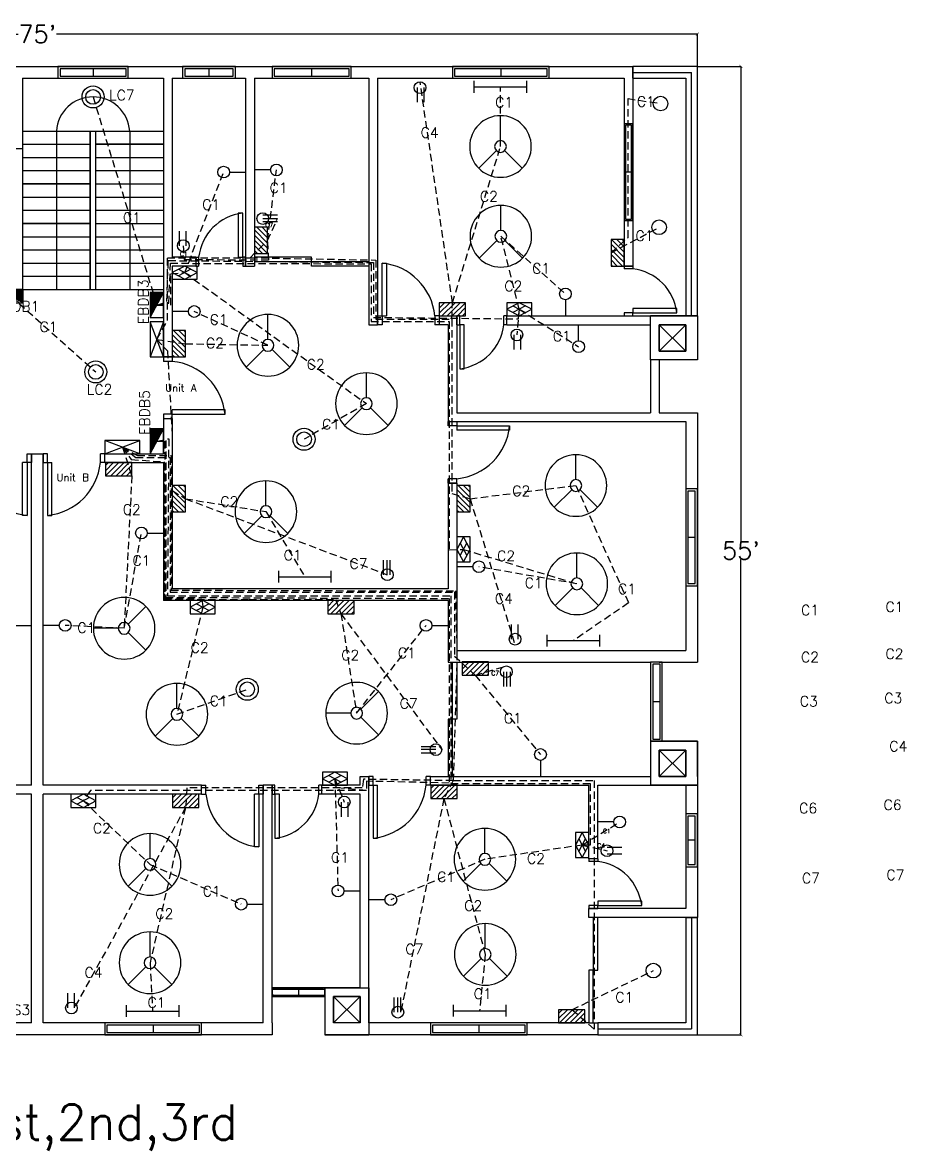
# Model space of a CAD drawing. Header units: inches. Extents: x 474 to 5633, y -332 to 1348.
# Drawn here: x 3245 to 3847, y -329 to 440 of the extents above; entities that cross this region are included whole.
import ezdxf

# ---------------------------------------------------------------- set-up
doc = ezdxf.new("R2010")
doc.units = ezdxf.units.IN
doc.header["$LTSCALE"] = 20
doc.header["$MEASUREMENT"] = 0
doc.linetypes.add('ACAD_ISO02W100', pattern=[15, 12, -3])
doc.linetypes.add('HIDDEN', pattern=[0.375, 0.25, -0.125])
for name, color, linetype in [('Conduit', 160, 'ACAD_ISO02W100'), ('Conduit Emergeny', 10, 'ACAD_ISO02W100'), ('Emergency', 1, 'HIDDEN'), ('Fittings', 255, 'Continuous'), ('Lift and Stairs', 60, 'Continuous'), ('Normal Wires', 5, 'HIDDEN')]:
    doc.layers.add(name, color=color, linetype=linetype)
for name, color, linetype, plot in [('Dimensions', 9, 'Continuous', False), ('Doors', 6, 'Continuous', False), ('Pillars', 200, 'Continuous', False), ('Veranda', 4, 'Continuous', False), ('Windows', 30, 'Continuous', False)]:
    doc.layers.add(name, color=color, linetype=linetype, plot=plot)
doc.styles.get("Standard").update_dxf_attribs({"font": 'txt.shx', "height": 12})
doc.dimstyles.new('iut', dxfattribs={"dimtxt": 0.18, "dimasz": 2.1175, "dimexe": 0.18, "dimexo": 0.0625, "dimgap": 0.09, "dimtad": 0, "dimtih": 1, "dimtoh": 1, "dimzin": 0, "dimdsep": 46, "dimlunit": 4, "dimtxsty": 'Standard', "dimblk": 'ARCHTICK', "dimcen": 0.09, "dimadec": 0, "dimazin": 0, "dimtfac": 1, "dimtofl": 0, "dimtmove": 0, "dimatfit": 3, "dimldrblk": 'ARCHTICK', "dimfxl": 1, "dimtolj": 1, "dimtzin": 0, "dimarcsym": 0})

# ---------------------------------------------------------------- blocks, each defined once
blk = doc.blocks.new('BDoor3')
at = {"layer": 'Doors'}
for p, q in [((-42, -6), (-42, 0)), ((-42, 0), (-39, 0)), ((-39, -6), (-39, 0)), ((-3, 0), (0, 0)), ((-3, -6), (-3, 0)), ((0, 0), (0, -6)), ((-42, -6), (-39, -6)), ((-3, -6), (-6, -6)), ((-6, -42), (-6, -6)), ((0, -6), (-3, -6)), ((-3, -6), (-3, -42)), ((-3, -42), (-6, -42))]:
    blk.add_line(p, q, dxfattribs=at)
blk.add_arc((0.99, -2.01), 40.19, 185.69568, 264.30432, dxfattribs=at)
blk = doc.blocks.new('BDoor2')
at = {"layer": 'Doors'}
for p, q in [((3, 6), (3, 42)), ((3, 42), (6, 42)), ((6, 42), (6, 6)), ((0, 0), (0, 6)), ((0, 6), (3, 6)), ((3, 0), (0, 0)), ((3, 6), (3, 0)), ((3, 6), (6, 6)), ((42, 6), (39, 6)), ((39, 6), (39, 0)), ((42, 0), (39, 0)), ((42, 6), (42, 0))]:
    blk.add_line(p, q, dxfattribs=at)
blk.add_arc((-0.99, 2.01), 40.19, 5.69568, 84.30432, dxfattribs=at)
blk = doc.blocks.new('SDoor1')
at = {"layer": 'Doors'}
for p, q in [((-2, 36), (-5, 36)), ((-5, 36), (-5, 6)), ((-2, 6), (-2, 36)), ((-34, 6), (-34, 0)), ((-34, 6), (-32, 6)), ((-34, 0), (-32, 0)), ((-32, 6), (-32, 0)), ((-5, 6), (-2, 6)), ((0, 6), (-2, 6)), ((-2, 6), (-2, 0)), ((-2, 0), (0, 0)), ((0, 0), (0, 6))]:
    blk.add_line(p, q, dxfattribs=at)
blk.add_arc((1.81, 2.19), 34.02, 96.42895, 173.57105, dxfattribs=at)
blk = doc.blocks.new('BDoor6')
at = {"layer": 'Doors'}
for p, q in [((6, 42), (0, 42)), ((0, 42), (0, 39)), ((6, 39), (0, 39)), ((6, 42), (6, 39)), ((0, 3), (0, 0)), ((6, 3), (0, 3)), ((0, 0), (6, 0)), ((6, 3), (6, 6)), ((42, 6), (6, 6)), ((6, 0), (6, 3)), ((6, 3), (42, 3)), ((42, 3), (42, 6))]:
    blk.add_line(p, q, dxfattribs=at)
blk.add_arc((2.01, -0.99), 40.19, 5.69568, 84.30432, dxfattribs=at)
blk = doc.blocks.new('BDoor4')
at = {"layer": 'Doors'}
for p, q in [((3, 0), (0, 0)), ((0, 0), (0, -6)), ((3, -6), (3, 0)), ((42, 0), (39, 0)), ((39, -6), (39, 0)), ((42, -6), (42, 0)), ((0, -6), (3, -6)), ((3, -6), (6, -6)), ((3, -6), (3, -42)), ((6, -42), (6, -6)), ((42, -6), (39, -6)), ((3, -42), (6, -42))]:
    blk.add_line(p, q, dxfattribs=at)
blk.add_arc((-0.99, -2.01), 40.19, 275.69568, 354.30432, dxfattribs=at)
blk = doc.blocks.new('SDoor4')
at = {"layer": 'Doors'}
for p, q in [((2, 0), (0, 0)), ((0, 0), (0, -6)), ((2, -6), (2, 0)), ((34, 0), (32, 0)), ((32, -6), (32, 0)), ((34, -6), (34, 0)), ((0, -6), (2, -6)), ((2, -6), (2, -36)), ((5, -6), (2, -6)), ((5, -36), (5, -6)), ((34, -6), (32, -6)), ((2, -36), (5, -36))]:
    blk.add_line(p, q, dxfattribs=at)
blk.add_arc((-1.81, -2.19), 34.02, 276.42895, 353.57105, dxfattribs=at)
blk = doc.blocks.new('BDoor8')
at = {"layer": 'Doors'}
for p, q in [((0, -3), (0, 0)), ((0, 0), (6, 0)), ((6, 0), (6, -3)), ((6, -3), (0, -3)), ((6, -3), (6, -6)), ((6, -3), (42, -3)), ((42, -6), (6, -6)), ((42, -3), (42, -6)), ((0, -42), (0, -39)), ((6, -39), (0, -39)), ((6, -42), (0, -42)), ((6, -42), (6, -39))]:
    blk.add_line(p, q, dxfattribs=at)
blk.add_arc((2.01, 0.99), 40.19, 275.69568, 354.30432, dxfattribs=at)
blk = doc.blocks.new('SDoor6')
at = {"layer": 'Doors'}
for p, q in [((6, 34), (0, 34)), ((0, 34), (0, 32)), ((6, 32), (0, 32)), ((6, 34), (6, 32)), ((0, 2), (0, 0)), ((6, 2), (0, 2)), ((0, 0), (6, 0)), ((36, 5), (6, 5)), ((6, 5), (6, 2)), ((6, 0), (6, 2)), ((6, 2), (36, 2)), ((36, 2), (36, 5))]:
    blk.add_line(p, q, dxfattribs=at)
blk.add_arc((2.19, -1.81), 34.02, 6.42895, 83.57105, dxfattribs=at)
blk = doc.blocks.new('slider')
at = {"layer": 'Doors'}
for p, q in [((-39, 3), (0, 3)), ((-39, 0), (-39, 3)), ((0, 0), (-39, 0)), ((0, 3), (0, 0))]:
    blk.add_line(p, q, dxfattribs=at)
blk.add_lwpolyline([(-78, 3), (-39, 3), (-39, 6), (-78, 6)], close=True, dxfattribs=at)
blk = doc.blocks.new('slider2')
at = {"layer": 'Doors'}
for p, q in [((-36, 3), (-36, 0)), ((0, 3), (-36, 3)), ((-36, 0), (0, 0)), ((0, 0), (0, 3))]:
    blk.add_line(p, q, dxfattribs=at)
blk.add_lwpolyline([(-72, 3), (-36, 3), (-36, 6), (-72, 6)], close=True, dxfattribs=at)
blk = doc.blocks.new('bathroom_window')
at = {"layer": 'Windows'}
for p, q in [((-17, 5), (-18, 5)), ((-18, 5), (18, 5)), ((-17, 1), (-18, 1)), ((-18, 1), (18, 1)), ((0, 5), (0, 1))]:
    blk.add_line(p, q, dxfattribs=at)
blk.add_lwpolyline([(-18, 0), (18, 0), (18, 6), (-18, 6)], close=True, dxfattribs=at)
for points in [[(17, 5), (-17, 5)], [(-17, 1), (17, 1)]]:
    blk.add_lwpolyline(points, dxfattribs=at)
blk = doc.blocks.new('outer_bathroom_window')
at = {"layer": 'Windows'}
blk.add_line((0, 6.5), (0, 1.5), dxfattribs=at)
for points in [[(-18, 0), (18, 0), (18, 8), (-18, 8)], [(-16.5, 1.5), (16.5, 1.5), (16.5, 6.5), (-16.5, 6.5)]]:
    blk.add_lwpolyline(points, close=True, dxfattribs=at)
blk = doc.blocks.new('stair_window')
at = {"layer": 'Windows'}
blk.add_line((0, 6.5), (0, 1.5), dxfattribs=at)
for points in [[(-24, 0), (24, 0), (24, 8), (-24, 8)], [(-22.5, 1.5), (22.5, 1.5), (22.5, 6.5), (-22.5, 6.5)]]:
    blk.add_lwpolyline(points, close=True, dxfattribs=at)
blk = doc.blocks.new('kitchen_window')
at = {"layer": 'Windows'}
blk.add_line((0, 6.5), (0, 1.5), dxfattribs=at)
for points in [[(-27, 0), (27, 0), (27, 8), (-27, 8)], [(-25.5, 1.5), (25.5, 1.5), (25.5, 6.5), (-25.5, 6.5)]]:
    blk.add_lwpolyline(points, close=True, dxfattribs=at)
blk = doc.blocks.new('bigger_window')
at = {"layer": 'Windows'}
blk.add_line((0, 6.5), (0, 1.5), dxfattribs=at)
for points in [[(-33, 0), (33, 0), (33, 8), (-33, 8)], [(-31.5, 1.5), (31.5, 1.5), (31.5, 6.5), (-31.5, 6.5)]]:
    blk.add_lwpolyline(points, close=True, dxfattribs=at)
blk = doc.blocks.new('balcony_window')
at = {"layer": 'Windows'}
blk.add_line((0, 5), (0, 1), dxfattribs=at)
for points in [[(-33, 0), (33, 0), (33, 6), (-33, 6)], [(-32, 1), (32, 1), (32, 5), (-32, 5)]]:
    blk.add_lwpolyline(points, close=True, dxfattribs=at)
blk = doc.blocks.new('_ArchTick')
at = {"color": 0, "linetype": 'ByBlock', "const_width": 0.15}
blk.add_lwpolyline([(-0.5, -0.5), (0.5, 0.5)], dxfattribs=at)
blk = doc.blocks.new('*D104')
at = {"color": 0, "lineweight": -2, "transparency": 16777216}
for p, q in [((2804.73, 409.68), (2804.73, 431.89)), ((2804.73, 431.71), (3241.64, 431.71)), ((3704.73, 431.71), (3267.82, 431.71)), ((3704.73, 409.68), (3704.73, 431.89))]:
    blk.add_line(p, q, dxfattribs=at)
at = {"layer": 'Defpoints', "color": 0, "transparency": 16777216}
for p in [(3704.73, 431.71), (2804.73, 409.62), (3704.73, 409.62)]:
    blk.add_point(p, dxfattribs=at)
at = {"color": 0, "lineweight": -2, "transparency": 16777216, "xscale": 2.1175, "yscale": 2.1175, "zscale": 2.1175, "rotation": 180}
blk.add_blockref('_ArchTick', (2804.73, 431.71), dxfattribs=at)
at = {"color": 0, "lineweight": -2, "transparency": 16777216, "xscale": 2.1175, "yscale": 2.1175, "zscale": 2.1175}
blk.add_blockref('_ArchTick', (3704.73, 431.71), dxfattribs=at)
at = {"color": 0, "transparency": 16777216, "insert": (3254.73, 431.71), "char_height": 12, "attachment_point": 5}
blk.add_mtext("\\A1;75'", dxfattribs=at)
blk = doc.blocks.new('*D105')
at = {"color": 0, "lineweight": -2, "transparency": 16777216}
for p, q in [((3704.79, 409.68), (3734.57, 409.68)), ((3734.39, 409.68), (3734.39, 85.74)), ((3734.39, -250.38), (3734.39, 73.56)), ((3704.79, -250.38), (3734.57, -250.38))]:
    blk.add_line(p, q, dxfattribs=at)
at = {"layer": 'Defpoints', "color": 0, "transparency": 16777216}
for p in [(3704.73, 409.68), (3704.73, -250.38), (3734.39, -250.38)]:
    blk.add_point(p, dxfattribs=at)
at = {"color": 0, "lineweight": -2, "transparency": 16777216, "xscale": 2.1175, "yscale": 2.1175, "zscale": 2.1175}
for p, rotation in [((3734.39, 409.68), 90), ((3734.39, -250.38), 270)]:
    blk.add_blockref('_ArchTick', p, dxfattribs=dict(at, rotation=rotation))
at = {"color": 0, "transparency": 16777216, "insert": (3734.39, 79.65), "char_height": 12, "attachment_point": 5}
blk.add_mtext("\\A1;55'", dxfattribs=at)
blk = doc.blocks.new('Fan')
for p, q in [((0, 4), (0, 21)), ((-2.83, -2.83), (-14.85, -14.85)), ((2.83, -2.83), (14.85, -14.85))]:
    blk.add_line(p, q)
for radius in [21, 4]:
    blk.add_circle((0, 0), radius)
blk = doc.blocks.new('Celling Lighjt')
blk.add_circle((0, 0), 5)
blk = doc.blocks.new('Tube')
blk.add_line((-18, 0), (18, 0))
for points in [[(-18, 4), (-18, -4)], [(18, -4), (18, 4)]]:
    blk.add_lwpolyline(points)
blk = doc.blocks.new('Wall_Light')
blk.add_line((0, -11), (0, 0))
blk.add_circle((0, -15), 4)
blk = doc.blocks.new('energy_bulb')
at = {"linetype": 'HIDDEN', "rotation": 270}
blk.add_blockref('Wall_Light', (0, 0), dxfattribs=at)
blk = doc.blocks.new('Big_Ceiling Light')
at = {"layer": 'Fittings'}
for radius in [7.5, 5]:
    blk.add_circle((0, 0), radius, dxfattribs=at)
blk = doc.blocks.new('ceiling light')
at = {"layer": 'Fittings'}
blk.add_blockref('Big_Ceiling Light', (0, 0), dxfattribs=at)
blk = doc.blocks.new('SB')
h = blk.add_hatch()
h.set_pattern_fill('ANSI31', color=256, scale=20)
h.set_pattern_definition([(45, (-10094, -3199), (-1.76776695, 1.76776695), [])])
h.paths.add_polyline_path([(-9, 4.5), (-9, -4.5), (9, -4.5), (9, 4.5)])
blk.add_lwpolyline([(-9, -4.5), (9, -4.5), (9, 4.5), (-9, 4.5)], close=True)
blk = doc.blocks.new('FDB')
at = {"layer": 'Fittings'}
for p, q in [((-12, 9), (12, 0)), ((12, 9), (-12, 0))]:
    blk.add_line(p, q, dxfattribs=at)
blk.add_lwpolyline([(-12, 0), (12, 0), (12, 9), (-12, 9)], close=True, dxfattribs=at)
blk = doc.blocks.new('EMDB')
at = {"linetype": 'Continuous'}
h = blk.add_hatch(dxfattribs=at)
h.set_pattern_fill('ANSI31', color=256)
h.set_pattern_definition([(45, (-9792, -3167.5), (-0.0883883476, 0.0883883476), [])])
h.paths.add_polyline_path([(-8.5, 9), (8.5, 0), (8.5, 9)])
blk.add_line((-8.5, 9), (8.5, 0), dxfattribs=at)
blk.add_lwpolyline([(-8.5, 0), (8.5, 0), (8.5, 9), (-8.5, 9)], close=True, dxfattribs=at)
blk = doc.blocks.new('EMSB')
at = {"linetype": 'Continuous'}
for p, q in [((0, 9), (-8.5, 4.5)), ((8.5, 4.5), (0, 9)), ((-8.5, 4.5), (0, 0)), ((-4.25, 6.75), (4.25, 2.25)), ((4.25, 6.75), (-4.25, 2.25)), ((0, 0), (8.5, 4.5))]:
    blk.add_line(p, q, dxfattribs=at)
blk.add_lwpolyline([(-8.5, 0), (8.5, 0), (8.5, 9), (-8.5, 9)], close=True, dxfattribs=at)
blk = doc.blocks.new('Socekt(3)')
for p, q in [((-2.5, 0), (-2.5, 10)), ((0, 0), (0, 10)), ((2, 0), (2, 10))]:
    blk.add_line(p, q)
blk.add_circle((0, 0), 4)
blk = doc.blocks.new('Socket(2)')
for p, q in [((-2.5, 0), (-2.5, 10)), ((2, 0), (2, 10))]:
    blk.add_line(p, q)
blk.add_circle((0, 0), 4)

msp = doc.modelspace()

# ---------------------------------------------------------------- linework, layer by layer
for p, q in [((2848.731, 409.621), (3660.731, 409.621)), ((3660.731, 401.621), (3660.731, 409.621)), ((3244.731, 401.621), (3330.731, 401.621)), ((3244.731, 401.621), (3244.731, 273.621)), ((3330.731, 401.621), (3336.731, 401.621)), ((3336.731, 401.621), (3340.731, 401.621)), ((3340.731, 401.621), (3340.731, 211.621)), ((3346.731, 401.621), (3396.731, 401.621)), ((3346.731, 401.621), (3346.731, 279.621)), ((3396.731, 401.621), (3396.731, 273.621)), ((3402.731, 401.621), (3480.731, 401.621)), ((3402.731, 401.621), (3402.731, 276.621)), ((3480.731, 401.621), (3480.731, 276.621)), ((3486.731, 401.621), (3654.731, 401.621)), ((3486.731, 401.621), (3486.731, 233.621)), ((3654.731, 401.621), (3654.731, 273.621)), ((3660.731, 401.621), (3660.731, 273.621)), ((3244.731, 365.621), (3340.731, 365.621)), ((3290.731, 257.621), (3290.731, 365.621)), ((3294.731, 257.621), (3294.731, 365.621)), ((3244.731, 356.621), (3290.731, 356.621)), ((3294.731, 356.621), (3340.731, 356.621)), ((3238.731, 353.621), (3244.731, 353.621)), ((3244.731, 347.621), (3290.731, 347.621)), ((3294.731, 347.621), (3340.731, 347.621)), ((3244.731, 338.621), (3290.731, 338.621)), ((3294.731, 338.621), (3340.731, 338.621)), ((3244.731, 329.621), (3290.731, 329.621)), ((3294.731, 329.621), (3340.731, 329.621)), ((3244.731, 320.621), (3290.731, 320.621)), ((3294.731, 320.621), (3340.731, 320.621)), ((3244.731, 311.621), (3290.731, 311.621)), ((3294.731, 311.621), (3340.731, 311.621)), ((3244.731, 302.621), (3290.731, 302.621)), ((3294.731, 302.621), (3340.731, 302.621)), ((3244.731, 293.621), (3290.731, 293.621)), ((3294.731, 293.621), (3340.731, 293.621)), ((3244.731, 284.621), (3290.731, 284.621)), ((3294.731, 284.621), (3340.731, 284.621)), ((3362.731, 279.621), (3346.731, 279.621)), ((3362.731, 279.621), (3362.731, 273.621)), ((3244.731, 275.621), (3290.731, 275.621)), ((3244.731, 273.621), (3244.731, 257.621)), ((3294.731, 275.621), (3340.731, 275.621)), ((3346.731, 273.621), (3346.731, 211.621)), ((3362.731, 273.621), (3346.731, 273.621)), ((3396.731, 273.621), (3402.731, 273.621)), ((3402.731, 276.621), (3402.731, 273.621)), ((3480.731, 273.621), (3480.731, 239.621)), ((3654.731, 273.621), (3660.731, 273.621)), ((3244.731, 266.621), (3290.731, 266.621)), ((3294.731, 266.621), (3340.731, 266.621)), ((3244.731, 257.621), (3340.731, 257.621)), ((3480.731, 239.621), (3480.731, 233.621)), ((3528.731, 239.621), (3540.731, 239.621)), ((3528.731, 239.621), (3528.731, 233.621)), ((3540.731, 233.621), (3540.731, 239.621)), ((3574.731, 239.621), (3696.731, 239.621)), ((3574.731, 233.621), (3574.731, 239.621)), ((3696.731, 239.621), (3704.731, 239.621)), ((3704.731, 239.621), (3704.731, 209.621)), ((3704.731, 239.621), (3704.731, 209.621)), ((3480.731, 233.621), (3486.731, 233.621)), ((3534.731, 233.621), (3528.4, 233.621)), ((3534.731, 233.621), (3534.731, 167.621)), ((3540.731, 233.621), (3540.731, 173.621)), ((3574.731, 233.621), (3672.731, 233.621)), ((3672.731, 209.621), (3672.731, 233.621)), ((3678.731, 233.621), (3696.731, 233.621)), ((3678.731, 215.621), (3678.731, 233.621)), ((3696.731, 233.621), (3696.731, 215.621)), ((3696.731, 215.621), (3678.731, 215.621)), ((3340.731, 211.621), (3346.731, 211.621)), ((3672.731, 209.621), (3672.731, 173.621)), ((3704.731, 209.621), (3672.731, 209.621)), ((3678.731, 209.621), (3678.731, 173.621)), ((3340.731, 169.621), (3340.731, 158.279)), ((3340.731, 169.621), (3346.731, 169.621)), ((3346.731, 169.621), (3346.731, 158.279)), ((3540.731, 173.621), (3672.731, 173.621)), ((3678.731, 173.621), (3696.731, 173.621)), ((3696.731, 173.621), (3704.731, 173.621)), ((3704.731, 173.621), (3704.731, 3.621)), ((3534.731, 167.621), (3696.731, 167.621)), ((3696.731, 167.621), (3696.731, 11.621)), ((3340.731, 158.279), (3340.731, 145.621)), ((3346.731, 158.279), (3346.731, 53.621)), ((3250.731, 145.621), (3258.731, 145.621)), ((3250.731, 137.621), (3250.731, 145.621)), ((3258.731, 137.621), (3258.731, 145.621)), ((3300.731, 145.621), (3340.731, 145.621)), ((3300.731, 139.621), (3300.731, 145.621)), ((3300.731, 139.621), (3340.731, 139.621)), ((3340.731, 139.621), (3340.731, 137.621)), ((3250.731, -80.379), (3250.731, 137.621)), ((3258.731, -80.379), (3258.731, 137.621)), ((3340.731, 137.621), (3340.731, 45.621)), ((3534.731, 125.621), (3534.731, 53.621)), ((3534.731, 125.621), (3540.731, 125.621)), ((3540.731, 125.621), (3540.731, 11.621)), ((3534.731, 53.621), (3346.731, 53.621)), ((3534.731, 45.621), (3340.731, 45.621)), ((3534.731, 45.621), (3534.731, 11.621)), ((3534.731, 11.621), (3534.731, 3.621)), ((3540.731, 11.621), (3696.731, 11.621)), ((3534.731, 3.621), (3537.731, 3.621)), ((3540.731, 3.621), (3672.731, 3.621)), ((3672.731, 3.621), (3672.731, -50.379)), ((3678.731, 3.621), (3696.731, 3.621)), ((3696.731, 3.621), (3704.731, 3.621)), ((3704.731, -50.379), (3672.731, -50.379)), ((3672.731, -50.379), (3672.731, -74.379)), ((3704.731, -50.379), (3704.731, -170.379)), ((3704.731, -74.379), (3704.731, -50.379)), ((3696.731, -56.379), (3678.731, -56.379)), ((3678.731, -56.379), (3678.731, -74.379)), ((3696.731, -56.379), (3696.731, -74.379)), ((3696.731, -74.379), (3696.731, -56.379)), ((3474.731, -74.379), (3480.731, -74.379)), ((3474.731, -80.379), (3474.731, -74.379)), ((3474.731, -74.379), (3480.731, -74.379)), ((3480.731, -242.379), (3480.731, -74.379)), ((3522.731, -74.379), (3672.731, -74.379)), ((3522.731, -80.379), (3522.731, -74.379)), ((3678.731, -74.379), (3696.731, -74.379)), ((3250.731, -80.379), (3142.731, -80.379)), ((3366.731, -80.379), (3258.731, -80.379)), ((3366.731, -80.379), (3258.731, -80.379)), ((3366.731, -86.379), (3366.731, -80.379)), ((3414.731, -80.379), (3408.731, -80.379)), ((3408.731, -242.379), (3408.731, -80.379)), ((3414.731, -242.379), (3414.731, -80.379)), ((3474.731, -80.379), (3448.731, -80.379)), ((3474.731, -80.379), (3448.731, -80.379)), ((3448.731, -86.379), (3448.731, -80.379)), ((3522.731, -80.379), (3630.731, -80.379)), ((3630.731, -130.379), (3630.731, -80.379)), ((3636.731, -80.379), (3696.731, -80.379)), ((3636.731, -130.379), (3636.731, -80.379)), ((3696.731, -80.379), (3696.731, -164.379)), ((3696.731, -80.379), (3704.731, -80.379)), ((3250.731, -86.379), (3142.731, -86.379)), ((3250.731, -242.379), (3250.731, -86.379)), ((3366.731, -86.379), (3258.731, -86.379)), ((3258.731, -242.379), (3258.731, -86.379)), ((3474.731, -86.379), (3448.731, -86.379)), ((3474.731, -218.379), (3474.731, -86.379)), ((3636.731, -130.379), (3630.731, -130.379)), ((3636.731, -164.379), (3630.731, -164.379)), ((3630.731, -170.379), (3630.731, -164.379)), ((3696.731, -164.379), (3636.731, -164.379)), ((3636.731, -170.379), (3630.731, -170.379)), ((3696.731, -170.379), (3636.731, -170.379)), ((3696.731, -170.379), (3704.731, -170.379)), ((3450.731, -218.379), (3414.731, -218.379)), ((3474.731, -218.379), (3450.731, -218.379)), ((3450.731, -218.379), (3450.731, -250.379)), ((3450.731, -224.379), (3414.731, -224.379)), ((3474.731, -224.379), (3456.731, -224.379)), ((3456.731, -224.379), (3456.731, -242.379)), ((3474.731, -242.379), (3474.731, -224.379)), ((3474.731, -242.379), (3474.731, -224.379)), ((3250.731, -242.379), (3100.731, -242.379)), ((3408.731, -242.379), (3258.731, -242.379)), ((3414.731, -242.379), (3414.731, -250.379)), ((3474.731, -242.379), (3456.731, -242.379)), ((3630.731, -242.379), (3480.731, -242.379)), ((3630.731, -242.379), (3636.731, -242.379)), ((3636.731, -242.379), (3636.731, -242.379)), ((3636.731, -242.379), (3636.731, -250.379)), ((3414.731, -250.379), (3094.731, -250.379)), ((3636.731, -250.379), (3450.731, -250.379))]:
    msp.add_line(p, q)
at = {"layer": 'Emergency'}
for p, q in [((3292.731, 388.883), (3336.219, 246.984)), ((3355.231, 269.125), (3381.731, 337.621)), ((3583.231, 244.121), (3570.721, 293.894)), ((3570.721, 293.894), (3614.731, 254.621)), ((3343.039, 249.37), (3344.059, 277.328)), ((3344.059, 277.328), (3483.939, 276.016)), ((3344.41, 248.31), (3345.53, 275.486)), ((3345.53, 275.486), (3480.731, 275.121)), ((3345.861, 268.358), (3355.231, 269.125)), ((3355.231, 269.125), (3479.095, 179.796)), ((3480.731, 275.121), (3482.34, 275.121)), ((3482.34, 275.121), (3482.34, 235.909)), ((3483.939, 276.016), (3483.939, 238.585)), ((3345.861, 246.984), (3345.861, 268.358)), ((3236.695, 253.121), (3294.603, 201.399)), ((3336.219, 246.984), (3343.039, 249.37)), ((3336.219, 246.984), (3344.41, 248.31)), ((3336.219, 246.984), (3341.514, 246.984)), ((3483.939, 238.585), (3582.766, 237.571)), ((3583.231, 244.121), (3581.674, 226.631)), ((3582.766, 237.571), (3583.231, 244.121)), ((3583.231, 244.121), (3623.731, 218.621)), ((3482.34, 235.909), (3535.51, 235.909)), ((3535.51, 235.909), (3535.51, 80.036)), ((3479.095, 179.796), (3436.59, 155.544)), ((3336.231, 154.121), (3344.338, 155.918)), ((3336.231, 154.121), (3342.451, 154.625)), ((3336.231, 154.121), (3341.782, 154.121)), ((3341.782, 154.121), (3341.782, 46.981)), ((3342.451, 154.625), (3342.451, 47.762)), ((3344.338, 155.918), (3343.447, 48.826)), ((3535.51, 80.036), (3545.231, 80.48)), ((3545.231, 80.48), (3622.532, 56.966)), ((3622.532, 56.966), (3555.731, 68.621)), ((3341.782, 46.981), (3366.88, 46.549)), ((3342.451, 47.762), (3535.491, 46.894)), ((3343.447, 48.826), (3536.645, 48.826)), ((3366.88, 46.549), (3367.542, 41.088)), ((3535.491, 46.894), (3535.491, -78.824)), ((3536.645, 48.826), (3536.645, -79.171)), ((3367.542, 41.088), (3349.911, -31.944)), ((3349.911, -31.944), (3397.836, -14.941)), ((3458.736, -82.15), (3457.615, -75.879)), ((3457.615, -75.879), (3459.731, -152.379)), ((3290.903, -83.938), (3286.166, -90.946)), ((3479.191, -83.938), (3290.903, -83.938)), ((3479.191, -83.938), (3458.736, -82.15)), ((3535.491, -78.824), (3479.191, -77.584)), ((3479.191, -77.584), (3479.191, -83.938)), ((3536.645, -79.171), (3631.703, -79.171)), ((3631.703, -79.171), (3631.703, -121.067)), ((3286.166, -90.946), (3331.598, -134.325)), ((3626.181, -121.067), (3651.731, -105.379)), ((3626.251, -121.067), (3559.852, -130.818)), ((3631.703, -121.067), (3626.181, -121.067)), ((3331.598, -134.325), (3393.731, -161.379)), ((3559.852, -130.818), (3495.731, -158.379))]:
    msp.add_line(p, q, dxfattribs=at)
at = {"layer": 'Lift and Stairs'}
for p, q in [((3244.731, 365.621), (3340.731, 365.621)), ((3244.731, 365.621), (3290.731, 365.621)), ((3267.731, 365.621), (3267.731, 257.621)), ((3290.731, 365.621), (3290.731, 257.621)), ((3294.731, 257.621), (3294.731, 365.621)), ((3294.731, 365.621), (3340.731, 365.621)), ((3317.731, 365.621), (3317.731, 257.621)), ((3244.731, 356.621), (3290.731, 356.621)), ((3340.731, 356.621), (3294.731, 356.621)), ((3244.731, 347.621), (3290.731, 347.621)), ((3294.731, 347.621), (3340.731, 347.621)), ((3244.731, 338.621), (3290.731, 338.621)), ((3294.731, 338.621), (3340.731, 338.621)), ((3290.731, 329.621), (3244.731, 329.621)), ((3294.731, 329.621), (3340.731, 329.621)), ((3244.731, 320.621), (3290.731, 320.621)), ((3294.731, 320.621), (3340.731, 320.621)), ((3244.731, 311.621), (3290.731, 311.621)), ((3294.731, 311.621), (3340.731, 311.621)), ((3290.731, 302.621), (3244.731, 302.621)), ((3294.731, 302.621), (3340.731, 302.621)), ((3244.731, 293.621), (3290.731, 293.621)), ((3294.731, 293.621), (3340.731, 293.621)), ((3244.731, 284.621), (3290.731, 284.621)), ((3294.731, 284.621), (3340.731, 284.621)), ((3244.731, 275.621), (3290.731, 275.621)), ((3294.731, 275.621), (3340.731, 275.621)), ((3244.731, 266.621), (3290.731, 266.621)), ((3294.731, 266.621), (3340.731, 266.621)), ((3244.731, 257.621), (3290.731, 257.621)), ((3290.731, 257.621), (3294.731, 257.621)), ((3294.731, 257.621), (3340.731, 257.621))]:
    msp.add_line(p, q, dxfattribs=at)
msp.add_arc((3292.731, 363.818), 25.065, 4.124885, 175.875115, dxfattribs=at)
at = {"layer": 'Normal Wires'}
for p, q in [((3537.731, 248.621), (3515.638, 399.214)), ((3570.494, 355.085), (3570.404, 395.782)), ((3657.406, 293.013), (3657.406, 387.75)), ((3657.406, 387.75), (3679.581, 384.384)), ((3537.731, 248.621), (3570.494, 355.085)), ((3411.731, 291.065), (3417.731, 339.121)), ((3411.731, 291.065), (3418.415, 305.95)), ((3645.824, 282.621), (3678.599, 300.021)), ((3645.824, 282.621), (3657.406, 293.013)), ((3354.237, 287.462), (3354.881, 278.103)), ((3399.797, 279.243), (3411.731, 291.065)), ((3412.575, 277.719), (3411.731, 291.065)), ((3343.386, 236.485), (3343.386, 279.243)), ((3343.386, 279.243), (3399.797, 279.243)), ((3354.881, 278.103), (3412.575, 277.719)), ((3399.797, 279.243), (3485.493, 277.675)), ((3485.493, 277.675), (3485.493, 237.441)), ((3537.278, 237.441), (3537.731, 248.621)), ((3411.953, 219.571), (3361.731, 242.621)), ((3336.223, 223.627), (3343.386, 236.485)), ((3485.493, 237.441), (3537.278, 237.441)), ((3537.278, 237.441), (3537.278, 118.638)), ((3336.223, 223.627), (3355.731, 220.621)), ((3336.223, 223.627), (3343.42, 215.801)), ((3343.42, 215.801), (3346.731, 158.279)), ((3355.731, 220.621), (3411.953, 219.571)), ((3346.731, 158.279), (3346.731, 120.655)), ((3312.731, 150.121), (3319.157, 130.652)), ((3312.731, 150.121), (3318.693, 141.703)), ((3312.731, 150.121), (3321.868, 143.061)), ((3312.731, 150.121), (3323.081, 144.346)), ((3318.693, 141.703), (3341.253, 140.159)), ((3321.868, 143.061), (3345.226, 143.061)), ((3323.081, 144.346), (3345.999, 144.346)), ((3341.253, 140.159), (3341.253, 46.352)), ((3345.226, 143.061), (3345.226, 51.237)), ((3345.999, 144.346), (3345.999, 52.643)), ((3319.157, 130.652), (3313.962, 26.684)), ((3549.731, 114.991), (3621.864, 123.991)), ((3621.864, 123.991), (3657.822, 43.941)), ((3346.731, 120.655), (3355.731, 114.95)), ((3537.278, 118.638), (3549.731, 114.991)), ((3355.731, 114.95), (3410.59, 106.168)), ((3355.731, 114.95), (3493.331, 63.181)), ((3549.731, 114.991), (3580.45, 15.23)), ((3410.59, 106.168), (3437.063, 61.83)), ((3313.962, 26.684), (3325.731, 91.621)), ((3341.253, 46.352), (3399.063, 46.352)), ((3345.226, 51.237), (3540.731, 51.237)), ((3345.999, 52.643), (3539.8, 52.085)), ((3399.063, 46.352), (3457.974, 46.352)), ((3457.974, 46.352), (3461.701, 36.618)), ((3540.731, 51.237), (3539.101, 51.237)), ((3539.101, 51.237), (3539.101, 7.763)), ((3539.8, 52.085), (3540.821, 9.862)), ((3540.731, 51.237), (3540.731, 51.237)), ((3657.822, 43.941), (3620.116, 18.293)), ((3461.701, 36.618), (3472.392, -31.198)), ((3461.701, 36.618), (3530.438, -56.063)), ((3313.962, 26.684), (3273.731, 28.621)), ((3472.392, -31.198), (3519.731, 28.621)), ((3540.821, 9.862), (3538.323, -77.197)), ((3539.101, 7.763), (3553.289, -5.312)), ((3553.289, -5.312), (3574.463, 1.025)), ((3553.289, -5.312), (3597.731, -59.379)), ((3457.615, -75.879), (3463.961, -91.784)), ((3477.104, -76.251), (3476.168, -82.097)), ((3538.323, -77.197), (3477.104, -76.251)), ((3356.687, -82.097), (3355.826, -95.397)), ((3476.168, -82.097), (3356.687, -82.097)), ((3538.323, -77.197), (3531.888, -89.373)), ((3538.323, -77.197), (3634.324, -77.197)), ((3634.324, -77.197), (3634.324, -246.492)), ((3531.888, -89.373), (3502.49, -235.012)), ((3531.888, -89.373), (3560.077, -195.679)), ((3355.826, -95.397), (3279.991, -232.145)), ((3355.826, -95.397), (3331.582, -201.332)), ((3626.159, -121.081), (3643.115, -124.997)), ((3560.077, -195.679), (3556.267, -234.023)), ((3331.582, -201.332), (3333.341, -234.273)), ((3619.06, -233.379), (3674.701, -206.691)), ((3634.324, -246.492), (3619.06, -233.379))]:
    msp.add_line(p, q, dxfattribs=at)
at = {"layer": 'Pillars'}
for p, q in [((3160.731, 353.621), (3244.731, 353.621)), ((3244.731, 353.621), (3244.731, 257.621)), ((3244.731, 257.621), (3228.731, 257.621)), ((3672.731, 209.621), (3672.731, 239.621)), ((3704.731, 239.621), (3672.731, 239.621)), ((3704.731, 239.621), (3704.731, 209.621)), ((3678.731, 233.621), (3678.731, 215.621)), ((3696.731, 233.621), (3678.731, 233.621)), ((3678.731, 233.621), (3696.731, 215.621)), ((3678.731, 215.621), (3696.731, 233.621)), ((3696.731, 215.621), (3696.731, 233.621)), ((3678.731, 215.621), (3696.731, 215.621)), ((3704.731, 209.621), (3672.731, 209.621)), ((3672.731, -50.379), (3672.731, -80.379)), ((3672.731, -50.379), (3704.731, -50.379)), ((3704.731, -50.379), (3704.731, -80.379)), ((3678.731, -56.379), (3696.731, -56.379)), ((3678.731, -74.379), (3678.731, -56.379)), ((3678.731, -56.379), (3696.731, -74.379)), ((3696.731, -56.379), (3678.731, -74.379)), ((3696.731, -56.379), (3696.731, -74.379)), ((3696.731, -74.379), (3678.731, -74.379)), ((3704.731, -80.379), (3672.731, -80.379)), ((3450.731, -218.379), (3480.731, -218.379)), ((3450.731, -218.379), (3450.731, -250.379)), ((3480.731, -218.379), (3480.731, -250.379)), ((3456.731, -224.379), (3474.731, -224.379)), ((3456.731, -242.379), (3456.731, -224.379)), ((3456.731, -224.379), (3474.731, -242.379)), ((3474.731, -224.379), (3456.731, -242.379)), ((3474.731, -224.379), (3474.731, -242.379)), ((3474.731, -242.379), (3456.731, -242.379)), ((3450.731, -250.379), (3480.731, -250.379))]:
    msp.add_line(p, q, dxfattribs=at)
at = {"layer": 'Veranda'}
for p, q in [((3660.731, 409.621), (3660.731, 401.621)), ((3704.731, 409.621), (3660.731, 409.621)), ((3704.731, 239.621), (3704.731, 409.621)), ((3660.731, 405.621), (3700.731, 405.621)), ((3660.731, 401.621), (3696.731, 401.621)), ((3696.731, 401.621), (3696.731, 239.621)), ((3700.731, 239.621), (3700.731, 405.621)), ((3696.731, 239.621), (3704.731, 239.621)), ((3704.731, -170.379), (3696.731, -170.379)), ((3696.731, -170.379), (3696.731, -242.379)), ((3700.731, -170.379), (3700.731, -246.379)), ((3704.731, -250.379), (3704.731, -170.379)), ((3696.731, -242.379), (3636.731, -242.379)), ((3636.731, -242.379), (3636.731, -250.379)), ((3636.731, -246.379), (3700.731, -246.379)), ((3636.731, -250.379), (3704.731, -250.379))]:
    msp.add_line(p, q, dxfattribs=at)

# ---------------------------------------------------------------- block references
at = {"linetype": 'HIDDEN'}
for name, p, rotation in [('Socket(2)', (3515.638, 395.214), 180), ('Socekt(3)', (3408.415, 305.95), 270), ('SB', (3407.231, 291.065), 90), ('SB', (3650.324, 282.621), 90), ('EMDB', (3340.719, 246.984), 90), ('FDB', (3331.723, 223.627), 270), ('SB', (3351.231, 220.621), 90), ('Socket(2)', (3581.674, 226.631), 180), ('EMDB', (3340.731, 154.121), 90), ('FDB', (3312.731, 154.621), 180), ('SB', (3351.231, 114.95), 90), ('SB', (3545.231, 114.991), 90), ('EMSB', (3549.731, 80.48), 90), ('Socekt(3)', (3574.463, -2.975), 180), ('Socekt(3)', (3526.438, -56.063), 90), ('Socket(2)', (3463.961, -91.784), 180), ('EMSB', (3630.716, -121.133), 90), ('Socket(2)', (3643.115, -124.997), 270)]:
    msp.add_blockref(name, p, dxfattribs=dict(at, rotation=rotation))
for name, p in [('Socket(2)', (3354.237, 287.462)), ('EMSB', (3355.231, 264.625)), ('EMDB', (3236.695, 248.621)), ('SB', (3537.731, 244.121)), ('EMSB', (3583.231, 239.621)), ('SB', (3310.157, 135.152)), ('Socekt(3)', (3493.331, 63.181)), ('EMSB', (3367.542, 36.588)), ('SB', (3461.701, 41.118)), ('Socket(2)', (3580.45, 19.23)), ('SB', (3553.289, -0.812)), ('EMSB', (3457.615, -80.379)), ('SB', (3531.888, -84.873)), ('EMSB', (3286.166, -95.446)), ('SB', (3355.826, -90.897)), ('Socket(2)', (3277.991, -232.145)), ('Socekt(3)', (3500.49, -235.012)), ('SB', (3619.06, -237.879))]:
    msp.add_blockref(name, p, dxfattribs=at)
at = {"rotation": 90}
msp.add_blockref('slider', (3540.731, 3.621), dxfattribs=at)
at = {"layer": 'Doors'}
for name, p in [('SDoor1', (3396.731, 273.621)), ('slider', (3480.731, 273.621)), ('BDoor2', (3486.731, 233.621)), ('SDoor6', (3654.731, 239.621)), ('SDoor4', (3540.731, 239.621)), ('BDoor6', (3340.731, 169.621)), ('BDoor8', (3534.731, 167.621)), ('BDoor3', (3250.731, 145.621)), ('BDoor4', (3258.731, 145.621)), ('BDoor4', (3480.731, -74.379)), ('BDoor3', (3408.731, -80.379)), ('SDoor4', (3414.731, -80.379)), ('SDoor6', (3630.731, -164.379))]:
    msp.add_blockref(name, p, dxfattribs=at)
at = {"layer": 'Doors', "rotation": 270}
msp.add_blockref('slider2', (3630.731, -242.379), dxfattribs=at)
at = {"layer": 'Fittings'}
for name, p in [('ceiling light', (3292.731, 388.883)), ('Tube', (3570.404, 395.782)), ('Celling Lighjt', (3679.581, 384.384)), ('energy_bulb', (3396.731, 337.621)), ('Celling Lighjt', (3678.599, 300.021)), ('ceiling light', (3294.603, 201.399)), ('Big_Ceiling Light', (3436.59, 155.544)), ('energy_bulb', (3340.731, 91.621)), ('Tube', (3437.063, 61.83)), ('energy_bulb', (3534.731, 28.621)), ('Tube', (3620.116, 18.293)), ('Big_Ceiling Light', (3397.836, -14.941)), ('energy_bulb', (3474.731, -152.379)), ('energy_bulb', (3408.731, -161.379)), ('Celling Lighjt', (3674.701, -206.691)), ('Tube', (3333.341, -234.273)), ('Tube', (3556.267, -234.023))]:
    msp.add_blockref(name, p, dxfattribs=at)
at = {"layer": 'Fittings', "xscale": -1}
for p in [(3570.494, 355.085), (3570.721, 293.894), (3411.953, 219.571), (3479.095, 179.796), (3621.864, 123.991), (3410.59, 106.168), (3622.532, 56.966), (3349.911, -31.944), (3331.598, -134.325), (3559.852, -130.818), (3560.077, -195.679), (3331.582, -201.332)]:
    msp.add_blockref('Fan', p, dxfattribs=at)
at = {"layer": 'Fittings'}
for p, rotation in [((3402.731, 339.121), 180), ((3614.731, 239.621), 270), ((3346.731, 242.621), 180), ((3623.731, 233.621), 90), ((3540.731, 68.621), 180), ((3258.731, 28.621), 180), ((3597.731, -74.379), 270), ((3636.731, -105.379), 180), ((3480.731, -158.379), 180)]:
    msp.add_blockref('energy_bulb', p, dxfattribs=dict(at, rotation=rotation))
at = {"layer": 'Fittings', "xscale": -1}
for name, p, rotation in [('Fan', (3313.962, 26.684), 90), ('energy_bulb', (3250.731, 28.621), 180), ('Fan', (3472.392, -31.198), 90)]:
    msp.add_blockref(name, p, dxfattribs=dict(at, rotation=rotation))
at = {"layer": 'Windows'}
for name, p in [('stair_window', (3292.731, 401.621)), ('outer_bathroom_window', (3371.731, 401.621)), ('kitchen_window', (3441.731, 401.621)), ('bigger_window', (3570.731, 401.621)), ('bathroom_window', (3432.83, -224.379)), ('bigger_window', (3333.731, -250.379)), ('bigger_window', (3555.731, -250.379))]:
    msp.add_blockref(name, p, dxfattribs=at)
at = {"layer": 'Windows', "rotation": 270}
for name, p in [('balcony_window', (3654.731, 337.621)), ('bigger_window', (3696.731, 88.621)), ('kitchen_window', (3672.731, -23.379)), ('outer_bathroom_window', (3696.731, -117.879))]:
    msp.add_blockref(name, p, dxfattribs=at)

# ---------------------------------------------------------------- texts
at = {"layer": 'Conduit', "attachment_point": 1}
for s, insert, char_height, width in [('C1', (3566.854, 388.699), 7, 58.75489), ('C1', (3663.414, 389.171), 7, 58.75489), ('C4', (3516.071, 368.041), 7, 63.27449), ('C1', (3413.136, 330.394), 7, 58.75489), ('C2', (3556.416, 324.575), 7, 59.88479), ('C7', (3410.225, 303.012), 3, 91.52203), ('C1', (3662.476, 297.78), 7, 58.75489), ('C1', (3351.959, 283.244), 3, 58.75489), ('C1', (3372.272, 240.565), 7, 58.75489), ('C2', (3369.669, 224.564), 7, 59.88479), ('C2', (3578.471, 123.817), 7, 59.88479), ('C2', (3379.487, 116.534), 7, 59.88479), ('C2', (3312.941, 111.086), 7, 59.88479), ('C1', (3422.655, 80.025), 7, 58.75489), ('C1', (3319.58, 76.363), 7, 58.75489), ('C7', (3467.596, 74.208), 7, 91.52203), ('C1', (3650.527, 56.974), 7, 58.75489), ('C4', (3566.62, 50.441), 7, 63.27449), ('C1', (3775.356, 42.581), 7, 58.75489), ('C1', (3282.023, 30.569), 7, 58.75489), ('C2', (3461.925, 11.861), 7, 59.88479), ('C1', (3500.547, 13.371), 7, 58.75489), ('C2', (3775.308, 10.545), 7, 59.88479), ('C7', (3564.239, -2.436), 3, 91.52203), ('C7', (3501.736, -21.117), 7, 91.52203), ('C3', (3774.503, -19.574), 7, 67.79411), ('C1', (3572.724, -31.119), 7, 58.75489), ('C6', (3774.035, -92.393), 7, 83.61273), ('C4', (3636.457, -119.974), 3, 63.27449), ('C7', (3775.947, -140.139), 7, 91.52203), ('C2', (3545.749, -158.926), 7, 59.88479), ('C2', (3335.201, -164.409), 7, 59.88479), ('C7', (3505.587, -188.494), 7, 91.52203), ('C4', (3286.906, -204.407), 7, 63.27449), ('C1', (3552.186, -218.953), 7, 58.75489), ('C1', (3648.748, -221.337), 7, 58.75489), ('C1', (3329.892, -224.936), 7, 58.75489)]:
    msp.add_mtext(s, dxfattribs=dict(at, insert=insert, char_height=char_height, width=width))
at = {"layer": 'Conduit Emergeny', "attachment_point": 1}
for s, insert, char_height, width in [('C1', (3367.101, 318.977), 7, 58.75489), ('C1', (3313.1, 310.161), 7, 58.75489), ('C1', (3592.029, 275.491), 7, 58.75489), ('C2', (3573.086, 263.406), 7, 59.88479), ('C1', (3256.264, 235.649), 7, 58.75489), ('C1', (3606.123, 229.298), 7, 58.75489), ('C2', (3438.385, 210.092), 7, 59.88479), ('C1', (3448.872, 169.297), 7, 58.75489), ('C2', (3568.147, 79.555), 7, 59.88479), ('C1', (3586.995, 61.115), 7, 58.75489), ('C1', (3832.93, 44.77), 7, 58.75489), ('C2', (3359.252, 16.994), 7, 59.88479), ('C2', (3832.881, 12.735), 7, 59.88479), ('C1', (3372.28, -19.355), 7, 58.75489), ('C3', (3832.077, -17.385), 7, 67.79411), ('C4', (3835.499, -50.217), 7, 63.27449), ('C6', (3831.609, -90.203), 7, 83.61273), ('C2', (3292.649, -106.069), 7, 59.88479), ('C1', (3640.304, -110.039), 3, 58.75489), ('C1', (3454.916, -126.094), 7, 58.75489), ('C2', (3588.52, -126.84), 7, 59.88479), ('C7', (3833.521, -137.949), 7, 91.52203), ('C1', (3527.302, -139.242), 7, 58.75489), ('C1', (3367.489, -149.103), 7, 58.75489)]:
    msp.add_mtext(s, dxfattribs=dict(at, insert=insert, char_height=char_height, width=width))
at = {"layer": 'Defpoints', "char_height": 5, "width": 52.56159, "attachment_point": 1}
for s, insert in [('Unit A', (3341.953, 193.015)), ('Unit B', (3267.908, 131.972))]:
    msp.add_mtext(s, dxfattribs=dict(at, insert=insert))
at = {"layer": 'Dimensions', "insert": (3041.118, -297.962), "char_height": 24, "width": 499.60989, "attachment_point": 1}
msp.add_mtext('Floors - 1st,2nd,3rd', dxfattribs=at)
at = {"layer": 'Fittings', "char_height": 7, "width": 34.69347, "attachment_point": 1}
for s, insert in [('LC7', (3303.692, 393.648)), ('LC2', (3288.54, 193.008))]:
    msp.add_mtext(s, dxfattribs=dict(at, insert=insert))
at = {"layer": 'Fittings', "char_height": 7, "attachment_point": 1, "rotation": 90}
for s, insert in [('EBDB3', (3323.465, 233.887)), ('EBDB5', (3324.368, 158.424))]:
    msp.add_mtext_dynamic_manual_height_columns(s, width=32.18177, gutter_width=60, heights=[0], dxfattribs=dict(at, insert=insert))
at = {"layer": 'Fittings', "char_height": 7, "attachment_point": 1}
for s, width, insert in [('EBDB1', 32.18177, (3225.602, 249.62)), ('SS3', 33.95413, (3231.918, -229.947))]:
    msp.add_mtext_dynamic_manual_height_columns(s, width=width, gutter_width=60, heights=[0], dxfattribs=dict(at, insert=insert))

# ---------------------------------------------------------------- dimensions: what is measured, and where the dimension line sits
dim = msp.add_linear_dim(base=(3704.731, 431.705), p1=(2804.731, 409.621), p2=(3704.731, 409.621), dimstyle='iut')
dim.commit()
dim.dimension.update_dxf_attribs({"geometry": '*D104', "text_midpoint": (3254.731, 431.705)})
dim = msp.add_linear_dim(base=(3734.393, -250.379), p1=(3704.731, 409.684), p2=(3704.731, -250.379), angle=90, dimstyle='iut')
dim.commit()
dim.dimension.update_dxf_attribs({"geometry": '*D105', "text_midpoint": (3734.393, 79.653)})

doc.saveas('drawing.dxf')
